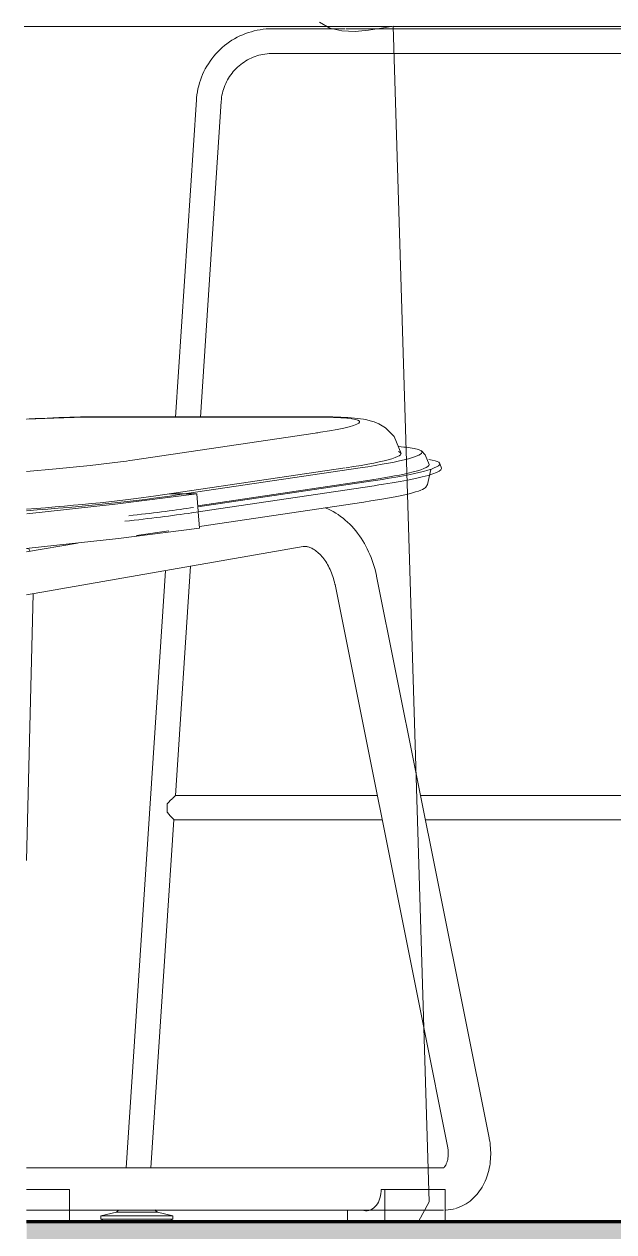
# Model space of a CAD drawing. Header units: inches. Extents: x 169 to 5088, y -73 to 356.
# Drawn here: x 3941.87 to 3955.75, y -0.24 to 28.22 of the extents above; entities that cross this region are included whole.
import ezdxf

# ---------------------------------------------------------------- set-up
doc = ezdxf.new("R2010")
doc.units = ezdxf.units.IN
doc.header["$MEASUREMENT"] = 0
for name, color, linetype, lineweight in [('A-DETL-GENF', 92, 'Continuous', 9), ('C-TOPO', 7, 'Continuous', 9), ('I-FURN', 30, 'Continuous', 9), ('I-FURN-PNLS', 30, 'Continuous', 9)]:
    doc.layers.add(name, color=color, linetype=linetype, lineweight=lineweight)

# ---------------------------------------------------------------- blocks, each defined once
blk = doc.blocks.new('Haworth_Pan-Table-Round - 59 dia-336015-Building Elevation - West')
at = {"layer": 'I-FURN-PNLS'}
for p, q in [((-1643.282, 28.164), (-1650.392, 28.164)), ((-1643.139, 28.113), (-1644.548, 28.113)), ((-1641.783, 28.164), (-1643.282, 28.164)), ((-1642.833, 28.113), (-1643.139, 28.113)), ((-1642.062, 28.113), (-1642.814, 28.113)), ((-1641.705, 28.113), (-1642.062, 28.113)), ((-1641.739, 28.164), (-1641.783, 28.164)), ((-1630.379, 28.164), (-1641.711, 28.164)), ((-1630.393, 28.113), (-1641.705, 28.113)), ((-1644.548, 27.528), (-1641.687, 27.528)), ((-1641.687, 27.528), (-1630.556, 27.528)), ((-1646.336, 26.438), (-1646.828, 18.958)), ((-1646.243, 18.958), (-1645.753, 26.4)), ((-1646.83, 10.04), (-1646.474, 15.442)), ((-1647.066, 15.339), (-1647.992, 1.267)), ((-1642.08, 10.04), (-1646.83, 10.04)), ((-1635.891, 10.04), (-1641.06, 10.04)), ((-1647.028, 9.754), (-1647.028, 9.843)), ((-1647.028, 9.65), (-1647.028, 9.754)), ((-1647.407, 1.267), (-1646.867, 9.468)), ((-1646.867, 9.468), (-1641.965, 9.468)), ((-1640.934, 9.468), (-1635.92, 9.468)), ((-1648.222, 0.216), (-1648.585, 0.134)), ((-1648.585, 0.134), (-1648.585, 0.051)), ((-1648.585, 0.134), (-1646.893, 0.134)), ((-1648.585, 0.051), (-1648.476, 0)), ((-1648.585, 0.051), (-1646.893, 0.051)), ((-1648.222, 0.216), (-1647.255, 0.216)), ((-1646.893, 0.134), (-1647.255, 0.216)), ((-1647.001, 0), (-1646.893, 0.051)), ((-1646.893, 0.051), (-1646.893, 0.134))]:
    blk.add_line(p, q, dxfattribs=at)
at = {"layer": 'I-FURN-PNLS', "flags": 128}
for points in [[(-1644.548, 28.113), (-1644.62, 28.111), (-1644.691, 28.107), (-1644.763, 28.1), (-1644.834, 28.09), (-1644.904, 28.077), (-1644.974, 28.061), (-1645.043, 28.043), (-1645.112, 28.022), (-1645.179, 27.998), (-1645.246, 27.971), (-1645.311, 27.942), (-1645.376, 27.91), (-1645.439, 27.876), (-1645.5, 27.839), (-1645.56, 27.8), (-1645.618, 27.758), (-1645.675, 27.714), (-1645.73, 27.668), (-1645.783, 27.619), (-1645.834, 27.569), (-1645.883, 27.517), (-1645.929, 27.462), (-1645.974, 27.406), (-1646.016, 27.348), (-1646.056, 27.289), (-1646.094, 27.228), (-1646.129, 27.165), (-1646.161, 27.101), (-1646.191, 27.036), (-1646.218, 26.97), (-1646.243, 26.903), (-1646.265, 26.834), (-1646.284, 26.765), (-1646.301, 26.695), (-1646.314, 26.625), (-1646.325, 26.554), (-1646.333, 26.483), (-1646.336, 26.438)], [(-1645.753, 26.4), (-1645.749, 26.448), (-1645.743, 26.496), (-1645.735, 26.544), (-1645.725, 26.591), (-1645.714, 26.638), (-1645.7, 26.684), (-1645.685, 26.73), (-1645.667, 26.775), (-1645.648, 26.819), (-1645.627, 26.863), (-1645.605, 26.906), (-1645.581, 26.947), (-1645.555, 26.988), (-1645.527, 27.028), (-1645.498, 27.067), (-1645.468, 27.104), (-1645.436, 27.14), (-1645.402, 27.175), (-1645.367, 27.208), (-1645.331, 27.24), (-1645.294, 27.271), (-1645.255, 27.3), (-1645.215, 27.328), (-1645.175, 27.353), (-1645.133, 27.378), (-1645.09, 27.4), (-1645.046, 27.421), (-1645.002, 27.44), (-1644.957, 27.457), (-1644.911, 27.473), (-1644.865, 27.486), (-1644.818, 27.498), (-1644.771, 27.508), (-1644.723, 27.516), (-1644.675, 27.522), (-1644.627, 27.526), (-1644.579, 27.528), (-1644.548, 27.528)], [(-1648.222, 0.216), (-1648.204, 0.231), (-1648.187, 0.247), (-1648.171, 0.263)], [(-1647.315, 0.272), (-1647.299, 0.255), (-1647.282, 0.239), (-1647.265, 0.224), (-1647.255, 0.216)]]:
    blk.add_lwpolyline(points, dxfattribs=at)
at = {"layer": 'I-FURN-PNLS'}
for points, knots in [([(-1647.028, 9.843), (-1646.997, 9.876), (-1646.958, 9.915), (-1646.92, 9.953), (-1646.906, 9.966), (-1646.897, 9.975), (-1646.887, 9.984), (-1646.875, 9.996), (-1646.866, 10.005), (-1646.859, 10.012), (-1646.854, 10.016), (-1646.846, 10.024), (-1646.838, 10.032), (-1646.831, 10.038), (-1646.83, 10.039), (-1646.83, 10.04)], [0, 0, 0, 0, 0.333333, 0.416667, 0.458333, 0.5, 0.541667, 0.583333, 0.666667, 0.6875, 0.708333, 0.75, 0.833333, 0.916667, 1, 1, 1, 1]), ([(-1646.867, 9.468), (-1646.867, 9.468), (-1646.869, 9.47), (-1646.875, 9.476), (-1646.881, 9.484), (-1646.887, 9.49), (-1646.894, 9.498), (-1646.903, 9.507), (-1646.914, 9.52), (-1646.926, 9.533), (-1646.936, 9.544), (-1646.946, 9.555), (-1646.975, 9.588), (-1647.005, 9.621), (-1647.028, 9.65)], [0, 0, 0, 0, 0.1, 0.2, 0.25, 0.3, 0.35, 0.4, 0.475, 0.55, 0.5875, 0.625, 0.7, 1, 1, 1, 1])]:
    blk.add_open_spline(points, degree=3, knots=knots, dxfattribs=at)
blk = doc.blocks.new('Haworth_Chair_Hi-Pad_Chair - Chair-V44-Building Elevation - West')
at = {"layer": 'I-FURN'}
for p, q in [((-1643.555, 18.958), (-1648.692, 18.958)), ((-1643.471, 18.966), (-1648.608, 18.966)), ((-1643.541, 18.581), (-1647.84, 17.942)), ((-1642.834, 17.762), (-1647.133, 17.123)), ((-1646.78, 17.123), (-1642.48, 17.762)), ((-1640.569, 17.754), (-1640.608, 17.866)), ((-1642.356, 17.457), (-1646.307, 16.87)), ((-1646.304, 16.844), (-1642.18, 17.457)), ((-1646.622, 17.147), (-1646.975, 17.147)), ((-1646.329, 17.147), (-1646.614, 17.147)), ((-1642.149, 17.342), (-1646.449, 16.703)), ((-1646.329, 17.147), (-1646.296, 16.744)), ((-1646.479, 16.818), (-1646.408, 16.828)), ((-1646.267, 16.381), (-1642.397, 16.956)), ((-1646.295, 16.725), (-1646.264, 16.341)), ((-1647.748, 16.171), (-1646.984, 16.276)), ((-1649.14, 15.991), (-1650.335, 15.782)), ((-1650.335, 14.767), (-1643.825, 15.905)), ((-1641.169, 10.588), (-1642.094, 15.206)), ((-1643.074, 15.01), (-1640.986, 4.574)), ((-1650.335, 8.506), (-1650.182, 14.797)), ((-1639.445, 1.973), (-1641.169, 10.588)), ((-1640.986, 4.574), (-1640.426, 1.776)), ((-1640.885, 1.267), (-1650.335, 1.267)), ((-1640.513, 1.267), (-1640.885, 1.267)), ((-1640.513, 1.267), (-1640.513, 1.267)), ((-1650.335, 0.75), (-1649.322, 0.75)), ((-1649.322, 0.75), (-1649.322, 0)), ((-1641.897, 0.75), (-1641.986, 0.75)), ((-1641.897, 0), (-1641.897, 0.75)), ((-1641.897, 0.75), (-1640.869, 0.75)), ((-1640.869, 0.75), (-1640.483, 0.75)), ((-1640.483, 0.75), (-1640.483, 0)), ((-1640.295, 0.291), (-1640.264, 0.299)), ((-1650.335, 0.267), (-1640.967, 0.267)), ((-1642.781, 0.273), (-1642.781, 0)), ((-1640.967, 0.267), (-1640.522, 0.267)), ((-1640.412, 0.272), (-1640.463, 0.268))]:
    blk.add_line(p, q, dxfattribs=at)
at = {"layer": 'I-FURN', "flags": 128}
for points in [[(-1648.608, 18.966), (-1648.718, 18.966), (-1648.831, 18.965), (-1648.949, 18.964), (-1649.069, 18.961), (-1649.192, 18.959), (-1649.319, 18.955), (-1649.448, 18.951), (-1649.58, 18.946), (-1649.715, 18.941), (-1649.851, 18.935), (-1649.99, 18.929), (-1650.131, 18.922), (-1650.273, 18.915), (-1650.335, 18.911)], [(-1648.978, 18.956), (-1649.691, 18.937), (-1650.331, 18.907)], [(-1648.832, 18.958), (-1648.902, 18.957), (-1648.978, 18.956)], [(-1648.692, 18.958), (-1648.761, 18.958), (-1648.832, 18.958)], [(-1641.52, 18.1), (-1641.684, 18.5), (-1641.886, 18.703), (-1642.04, 18.796), (-1642.155, 18.845), (-1642.247, 18.873), (-1642.326, 18.893), (-1642.4, 18.907), (-1642.472, 18.918), (-1642.544, 18.928), (-1642.617, 18.936), (-1642.693, 18.942), (-1642.772, 18.948), (-1642.854, 18.953), (-1642.939, 18.957), (-1643.029, 18.96), (-1643.122, 18.963), (-1643.219, 18.964), (-1643.32, 18.966), (-1643.425, 18.966), (-1643.471, 18.966)], [(-1647.98, 17.921), (-1647.909, 17.932), (-1647.84, 17.942)], [(-1640.856, 17.842), (-1640.951, 18.069), (-1641.038, 18.162)], [(-1650.335, 17.678), (-1649.637, 17.736), (-1648.835, 17.815), (-1648.125, 17.901)], [(-1648.121, 17.902), (-1648.05, 17.912), (-1647.98, 17.921)], [(-1640.816, 17.725), (-1640.9, 17.372), (-1640.935, 17.31)], [(-1650.334, 16.677), (-1648.25, 16.905), (-1646.329, 17.147)], [(-1643.307, 16.819), (-1643.243, 16.793), (-1643.18, 16.764), (-1643.118, 16.731), (-1643.057, 16.696), (-1642.999, 16.659), (-1642.941, 16.619), (-1642.885, 16.576), (-1642.831, 16.531), (-1642.779, 16.484), (-1642.728, 16.435), (-1642.678, 16.384), (-1642.631, 16.332), (-1642.585, 16.277), (-1642.541, 16.22), (-1642.499, 16.163), (-1642.458, 16.103), (-1642.419, 16.042), (-1642.382, 15.98), (-1642.347, 15.916), (-1642.313, 15.851), (-1642.282, 15.785), (-1642.252, 15.718), (-1642.224, 15.65), (-1642.198, 15.581), (-1642.174, 15.511), (-1642.152, 15.441), (-1642.132, 15.37), (-1642.114, 15.298), (-1642.098, 15.226), (-1642.094, 15.206)], [(-1646.264, 16.341), (-1648.172, 16.098), (-1650.274, 15.866)], [(-1650.285, 15.866), (-1650.273, 15.832), (-1650.262, 15.795)], [(-1643.825, 15.905), (-1643.812, 15.907), (-1643.798, 15.909), (-1643.784, 15.909), (-1643.769, 15.909), (-1643.753, 15.907), (-1643.737, 15.905), (-1643.72, 15.902), (-1643.702, 15.898), (-1643.683, 15.892), (-1643.664, 15.885), (-1643.643, 15.877), (-1643.622, 15.867), (-1643.6, 15.855), (-1643.578, 15.842), (-1643.555, 15.827), (-1643.531, 15.811), (-1643.507, 15.793), (-1643.483, 15.773), (-1643.459, 15.751), (-1643.434, 15.728), (-1643.41, 15.703), (-1643.386, 15.676), (-1643.362, 15.647), (-1643.338, 15.617), (-1643.315, 15.585), (-1643.293, 15.552), (-1643.27, 15.518), (-1643.249, 15.482), (-1643.229, 15.445), (-1643.209, 15.406), (-1643.19, 15.367), (-1643.172, 15.326), (-1643.155, 15.285), (-1643.139, 15.242), (-1643.124, 15.199), (-1643.111, 15.156), (-1643.098, 15.112), (-1643.087, 15.067), (-1643.077, 15.022), (-1643.074, 15.01)], [(-1640.516, 1.266), (-1640.515, 1.266), (-1640.515, 1.266), (-1640.514, 1.267), (-1640.512, 1.268), (-1640.509, 1.27), (-1640.506, 1.273), (-1640.502, 1.276), (-1640.498, 1.281), (-1640.493, 1.286), (-1640.488, 1.292), (-1640.483, 1.3), (-1640.477, 1.309), (-1640.471, 1.319), (-1640.465, 1.33), (-1640.459, 1.342), (-1640.453, 1.355), (-1640.447, 1.37), (-1640.441, 1.386), (-1640.435, 1.402), (-1640.43, 1.42), (-1640.426, 1.439), (-1640.421, 1.459), (-1640.418, 1.479), (-1640.414, 1.501), (-1640.412, 1.523), (-1640.41, 1.546), (-1640.409, 1.569), (-1640.408, 1.593), (-1640.408, 1.618), (-1640.409, 1.642), (-1640.411, 1.668), (-1640.413, 1.693), (-1640.416, 1.718), (-1640.42, 1.744), (-1640.424, 1.769), (-1640.426, 1.776)], [(-1640.24, 0.305), (-1640.187, 0.322), (-1640.134, 0.342), (-1640.082, 0.365), (-1640.033, 0.39), (-1639.984, 0.419), (-1639.938, 0.449), (-1639.893, 0.482), (-1639.851, 0.517), (-1639.81, 0.554), (-1639.772, 0.593), (-1639.735, 0.634), (-1639.701, 0.676), (-1639.669, 0.719), (-1639.639, 0.763), (-1639.61, 0.809), (-1639.584, 0.856), (-1639.56, 0.903), (-1639.538, 0.952), (-1639.517, 1.001), (-1639.499, 1.051), (-1639.482, 1.101), (-1639.467, 1.152), (-1639.454, 1.204), (-1639.442, 1.256), (-1639.432, 1.309), (-1639.424, 1.361), (-1639.418, 1.414), (-1639.413, 1.468), (-1639.41, 1.521), (-1639.408, 1.575), (-1639.408, 1.628), (-1639.41, 1.682), (-1639.413, 1.736), (-1639.418, 1.79), (-1639.424, 1.843), (-1639.432, 1.896), (-1639.441, 1.95), (-1639.445, 1.973)], [(-1640.295, 0.291), (-1640.351, 0.28), (-1640.407, 0.272)]]:
    blk.add_lwpolyline(points, dxfattribs=at)
at = {"layer": 'I-FURN'}
for centre, major_axis, ratio, start_param, end_param in [((-1646.097, 18.581), (3.604, 0.268), 0.073913, 0.730154, 0.782652), ((-1646.097, 18.581), (3.604, 0.268), 0.073913, 0.677683, 0.730154), ((-1646.097, 18.581), (3.604, 0.268), 0.073913, 5.54755, 6.960868), ((-1646.097, 18.581), (3.604, 0.268), 0.073913, 5.495041, 5.54755), ((-1646.036, 17.762), (5.014, 0.373), 0.073913, 0.358623, 0.468492), ((-1646.036, 17.762), (5.014, 0.373), 0.073913, 5.917976, 6.641809), ((-1646.036, 17.762), (4.516, 0.336), 0.073913, 5.502454, 6.437518), ((-1646.036, 17.762), (5.014, 0.373), 0.073913, 5.495041, 5.917976), ((-1646.013, 17.457), (5.407, 0.402), 0.073913, 5.738461, 6.589285), ((-1646.005, 17.342), (5.437, 0.404), 0.073913, 5.728912, 6.280439), ((-1646.013, 17.457), (5.157, 0.383), 0.073913, 5.836046, 6.280439), ((-1646.013, 17.457), (5.157, 0.383), 0.073913, 5.495041, 5.836046), ((-1646.013, 17.457), (5.407, 0.402), 0.073913, 5.495041, 5.738461), ((-1646.005, 17.342), (5.437, 0.404), 0.073913, 5.495041, 5.728912), ((-1650.335, 17.123), (4.516, 0.336), 0.073913, 4.70692, 5.495041), ((-1650.335, 17.123), (5.014, 0.373), 0.073913, 4.70692, 5.495041), ((-1645.976, 16.956), (5.047, 0.375), 0.073913, 5.495041, 5.875554), ((-1645.976, 16.956), (5.047, 0.375), 0.073913, 5.875554, 6.228652), ((-1650.313, 16.818), (5.407, 0.402), 0.073913, 5.163801, 5.495041), ((-1650.304, 16.703), (5.437, 0.404), 0.073913, 5.140509, 5.495041), ((-1642.339, 0.75), (0, 0.5), 0.707107, 2.879793, 4.631832), ((-1642.339, 0.75), (0, 0.5), 0.707107, 4.640589, 4.712389)]:
    blk.add_ellipse(centre, major_axis=major_axis, ratio=ratio, start_param=start_param, end_param=end_param, dxfattribs=at)
blk.add_open_spline([(-1650.274, 15.866), (-1650.294, 15.864), (-1650.315, 15.862), (-1650.335, 15.86)], degree=3, dxfattribs=at)
blk = doc.blocks.new('RPC Male - Dwayne-635738-Building Elevation - West')
at = {"layer": 'A-DETL-GENF', "color": 57}
for p, q in [((-1643.441, 28.269), (-1643.197, 28.126)), ((-1643.197, 28.126), (-1642.911, 28.06)), ((-1642.911, 28.06), (-1642.601, 28.05)), ((-1642.601, 28.05), (-1642.284, 28.078)), ((-1642.284, 28.078), (-1641.98, 28.125)), ((-1641.98, 28.125), (-1641.707, 28.171)), ((-1641.707, 28.171), (-1640.86, 0.464)), ((-1640.86, 0.464), (-1641.111, 0))]:
    blk.add_line(p, q, dxfattribs=at)

msp = doc.modelspace()

# ---------------------------------------------------------------- hatches: boundary and pattern name
at = {"layer": 'C-TOPO'}
h = msp.add_hatch(dxfattribs=at)
h.set_pattern_fill('FP_20', color=256, style=0, pattern_type=2)
h.set_pattern_definition([(0, (-1701.151, 0), (16, 16), [16, -16]), (0, (-1701.151, 6), (16, 16), [16, -16]), (0, (-1701.151, 12), (16, 16), [16, -16]), (90, (-1699.151, 14), (-16, 16), [16, -16]), (90, (-1693.151, 14), (-16, 16), [16, -16]), (90, (-1687.151, 14), (-16, 16), [16, -16])])
h.paths.add_polyline_path([(4819.318, -24.051), (4904.585, -24.051), (4904.585, 0), (3941.923, 0), (3941.923, -24.051), (4771.733, -24.051)], flags=0)

# ---------------------------------------------------------------- linework, layer by layer
at = {"layer": 'C-TOPO', "lineweight": 80}
msp.add_line((3941.923, 0), (4000.391, 0), dxfattribs=at)
at = {"layer": 'C-TOPO'}
msp.add_line((3941.923, 0), (4000.391, 0), dxfattribs=at)

# ---------------------------------------------------------------- block references
at = {"layer": 'A-DETL-GENF', "color": 57}
msp.add_blockref('RPC Male - Dwayne-635738-Building Elevation - West', (5592.259, 0), dxfattribs=at)
at = {"layer": 'I-FURN'}
msp.add_blockref('Haworth_Chair_Hi-Pad_Chair - Chair-V44-Building Elevation - West', (5592.259, 0), dxfattribs=at)
at = {"layer": 'I-FURN-PNLS'}
msp.add_blockref('Haworth_Pan-Table-Round - 59 dia-336015-Building Elevation - West', (5592.259, 0), dxfattribs=at)

doc.saveas('drawing.dxf')
